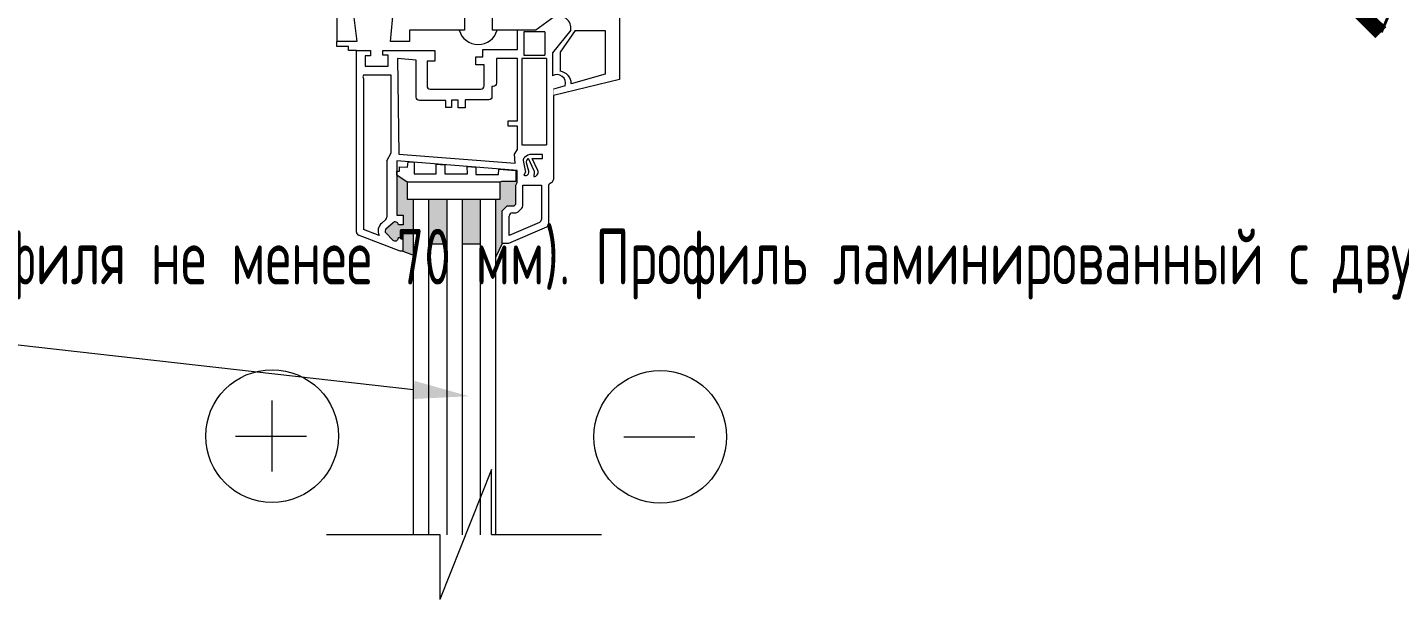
# Model space of a CAD drawing. Header units: millimetres. Extents: x -136099598 to 11807193, y 0 to 779331.
# Drawn here: x 803083 to 809247, y 376577 to 379149 of the extents above; entities that cross this region are included whole.
import ezdxf
from ezdxf import colors
from ezdxf.entities.mleader import LeaderData, LeaderLine
from ezdxf.math import Vec2, Vec3

# ---------------------------------------------------------------- set-up
doc = ezdxf.new("R2010")
doc.units = ezdxf.units.MM
doc.header["$MEASUREMENT"] = 0
doc.layers.get('0').update_dxf_attribs({"color": 250, "lineweight": 9})
for name, color, linetype, lineweight in [('+АР_Размеры', 252, 'Continuous', 9), ('_0', 250, 'Continuous', 9), ('АР_Тонкие', 250, 'Continuous', 5), ('Рисунок', 6, 'Continuous', 35)]:
    doc.layers.add(name, color=color, linetype=linetype, lineweight=lineweight)
doc.styles.add('ISOCPEUR', font='isocpeur.ttf', dxfattribs={"width": 0.7})

# ---------------------------------------------------------------- blocks, each defined once
blk = doc.blocks.new('УЗЕЛ общий')
at = {"lineweight": 15}
h = blk.add_hatch(color=256, dxfattribs=at)
h.paths.add_polyline_path([(589.054599463765, -594.5981770064855), (586.4165296122101, -593.5976359940987), (586.4165296122101, -590.2475450756756), (585.3203856492783, -590.2475450756756, -0.4786130852545784), (584.3705654828245, -591.0597181015191, -0.1511480581941639), (583.9511027676635, -590.8384685435885), (582.2753968444322, -589.1627626203262, -0.4386489946595933), (582.3242004911299, -587.9831981706238), (583.9173439948936, -586.6339508627452, -0.6721486504891006), (585.3184263849998, -587.1285488749709), (586.5157466147211, -587.1285488749709), (586.5157466147211, -584.6731022924678), (584.9238649324416, -584.6731022924678), (584.9238649324416, -574.8278413295657), (587.4671274260054, -576.5430544937435), (587.4671274260054, -580.8055261371655), (589.054599463765, -580.8055261371655)])
h.paths.add_polyline_path([(597.3012299897964, -591.747313277272), (592.8607366296364, -591.747313277272), (592.8607366296364, -580.8055261371655), (597.3012299899128, -580.8055261371655)])
h.paths.add_polyline_path([(605.5478605159442, -591.747313277272), (601.1073671556678, -591.747313277272), (601.1073671556678, -580.8055261371655), (605.5478605159442, -580.8055261371655)])
h.paths.add_polyline_path([(610.886749626663, -591.7102755234082), (609.3539976818138, -595.0254153219748), (609.3539976818138, -580.8055261371655), (610.3895622037235, -580.8055261371655), (610.3895622037235, -576.5430544937435), (610.6894180330564, -576.3886435762251), (614.2922139458242, -576.3886435762397), (614.2922139458242, -573.6699752151908), (614.626184368215, -573.6963640325293), (614.626184368215, -576.6322353888099), (614.2421671674238, -577.2973726918572), (614.2421671674238, -582.0055403958131), (613.8412114745606, -582.406496088719), (612.0916849997029, -582.406496088719), (610.886749626663, -583.6704746460018)])
at = {"layer": '+АР_Размеры', "ltscale": 100}
for p, q in [((608.2791348396004, -647.4062842292624), (595.4933060827334, -679.4805536281347)), ((608.2791348396004, -663.4434189286985), (608.2791348396004, -647.4062842292624)), ((567.6335468219495, -663.4434189286985), (595.4933060827334, -663.4434189286985)), ((595.4933060827334, -663.4434189286985), (595.4933060827334, -679.4805536281347)), ((608.2791348396004, -663.4434189286985), (635.3727140556457, -663.4434189286985))]:
    blk.add_line(p, q, dxfattribs=at)
for points in [[(554.2046834916691, -647.9238382924377), (554.2046834916691, -630.4209278162916)], [(545.2091972901853, -639.1723830543642), (562.7121077663614, -639.1723830543642)], [(640.8422862337338, -639.3596830770575), (658.3451967099118, -639.3596830770575)]]:
    blk.add_lwpolyline(points, dxfattribs=at)
for centre in [(554.2046834916691, -639.1723830543642), (649.8377724352194, -639.3596830770575)]:
    blk.add_circle(centre, 16.35848940655407, dxfattribs=at)
for p, q in [((570.1764038683032, -480.3243233566463), (570.1764038681868, -541.9103311798244)), ((639.7722289498779, -489.2154569935692), (639.7722289498779, -551.2654934370084)), ((574.1080891002803, -533.9943816274035), (575.0947072306299, -541.9103311798244)), ((583.359331622547, -541.9103311797971), (584.1013755981712, -533.9943816274035)), ((601.5741817864473, -535.4699522125184), (601.5741817864473, -539.1275549628654)), ((608.4315053682676, -535.4699522125184), (608.4315053682676, -539.1275549628654)), ((623.6947220113943, -535.8206659185844), (619.2276037741103, -539.1275549628654)), ((601.5741817864473, -539.1275549628335), (588.0617567982408, -539.1275549628654)), ((588.0617567982408, -539.1275549628654), (588.0617567982408, -541.9103311797971)), ((619.2276037741103, -539.1275549628654), (608.4315053682676, -539.1275549628335)), ((627.8066854430945, -539.0643481864972), (623.3031064464594, -544.6970228608579)), ((628.8964570323587, -539.209779707382), (625.1551779888687, -544.5152334597833)), ((628.8964570323587, -539.209779707382), (636.2719960384438, -539.209779707382)), ((636.2719960384438, -539.209779707382), (636.2719960384438, -549.986814757257)), ((575.0947072306299, -541.9103311797971), (570.1764038681868, -541.9103311798244)), ((588.0617567982408, -541.9103311797971), (583.359331622547, -541.9103311798244)), ((623.3031064464594, -544.6970228608579), (623.303106446343, -550.3926945116691)), ((625.1551779888687, -544.5152334597833), (625.1551779888687, -549.2344863125763)), ((636.2719960384438, -549.986814757257), (627.9127939791088, -552.3650315183186)), ((626.4115251682833, -552.7921467648857), (623.5216835304764, -553.6763702020398)), ((639.7722289498779, -551.2654934370084), (623.5225860822829, -555.1877236783939))]:
    blk.add_line(p, q)
at = {"lineweight": 15}
for p, q in [((614.6667020260938, -543.89140535555), (614.6667020260938, -539.1275549628335)), ((621.4228448354988, -539.5120822070039), (621.4228448354988, -545.2711921009904)), ((574.9977550522308, -588.8954400157263), (574.9977550522308, -544.1287599753005)), ((574.9977550522308, -544.1287599753005), (578.4328681560601, -544.1287599753005)), ((578.4328681560601, -544.1287599753005), (578.4328681560601, -545.4318629205527)), ((581.4975711176539, -545.3019699528231), (581.4975711177703, -544.1287599753005)), ((581.4975711177703, -544.1287599753005), (594.3131005886844, -544.1287599753005)), ((594.3131005886844, -544.1287599753005), (594.3131005886844, -546.7631354250061)), ((606.1452793252556, -545.6895622219326), (606.1452793252556, -543.89140535555)), ((606.1452793252556, -543.89140535555), (614.6667020260938, -543.89140535555)), ((578.4328681560601, -545.4318629205527), (577.1276133694337, -545.4318629205527)), ((577.1276133694337, -545.4318629205527), (577.1276133694337, -547.9739048148358)), ((582.8017234930885, -545.3019699528231), (581.4975711176539, -545.3019699528231)), ((582.8017234930885, -547.9739048148358), (582.8017234930885, -545.3019699528231)), ((594.3131005886844, -546.7631354250061), (592.37175457593, -546.7631354250061)), ((592.37175457593, -546.7631354250061), (592.37175457593, -552.8451519334776)), ((604.3902407946898, -547.6676912724652), (604.3902407946898, -545.6895622219326)), ((604.3902407946898, -545.6895622219326), (606.1452793252556, -545.6895622219326)), ((606.4153700537863, -547.6676912724652), (604.3902407946898, -547.6676912724652)), ((606.4153700539027, -552.8451519334776), (606.4153700537863, -547.6676912724652)), ((621.7818788965815, -546.0870660027022), (621.7818788965815, -567.3415201259213)), ((577.1276133694337, -547.9739048148358), (582.8017234930885, -547.9739048148358)), ((593.1740653564339, -553.6474627140124), (605.6130592732825, -553.6474627140124)), ((623.5225860822829, -555.1877236783939), (623.5225860822829, -575.2023921361106)), ((582.4908435525722, -571.3494224190081), (582.4908435525722, -585.1890767805771)), ((614.626184368215, -573.6963640325293), (584.9238649324416, -571.3494224190081)), ((584.9238649324416, -571.3494224190081), (584.9238649324416, -584.6731022924678)), ((614.626184368215, -576.6322353889727), (614.626184368215, -573.6963640325293)), ((614.2421671674238, -577.297372691758), (614.626184368215, -576.6322353889727)), ((614.2421671674238, -582.0055403958713), (614.2421671674238, -577.297372691758)), ((615.9828743531252, -582.3942369138531), (615.9828743531252, -577.297372691758)), ((620.5472475806619, -577.297372691758), (620.5472475806619, -585.7606838047668)), ((622.2879547664797, -577.5881472766496), (622.2879547664797, -586.9015990255748)), ((623.1214306920901, -576.6437253815393), (622.6891101566725, -576.893325758967)), ((623.5225860822829, -575.2023921361106), (623.5225860822829, -575.9489038638594)), ((584.9238649324416, -584.6731022924678), (586.5157466147211, -584.6731022924678)), ((586.5157466147211, -584.6731022924678), (586.5157466147211, -587.1285488749854)), ((610.886749626663, -583.6704746460018), (612.0916849998193, -582.406496088719)), ((610.886749626663, -591.71027552338), (610.886749626663, -583.6704746460018)), ((612.0916849998193, -582.406496088719), (613.8412114745606, -582.406496088719)), ((613.4297675929865, -584.1472032745096), (614.229907992587, -584.1472032745096)), ((613.8412114745606, -582.406496088719), (614.2421671674238, -582.0055403958713)), ((614.7972273860942, -583.9122118874657), (615.7478829661286, -582.9615563073921)), ((580.5665184115642, -589.7294025875917), (576.7384622378177, -588.2517810864238)), ((581.1992198620574, -586.6548608298326), (582.2070485188742, -585.8013218367441)), ((582.3242004911299, -587.9831981706375), (583.9173439948936, -586.633950862758)), ((586.5157466147211, -587.1285488749854), (585.3207329417928, -587.1285488749854)), ((621.8057671164279, -587.6372781471464), (612.4455589748104, -591.71027552338)), ((612.6274568123645, -589.732758691056), (612.6274568123645, -584.9495140550453)), ((620.0650599306118, -586.4963629263511), (612.6274568123645, -589.7327586910833)), ((585.753980518728, -593.597635994086), (575.511151836663, -589.6439260152283)), ((582.2753968444322, -589.1627626203262), (583.9511027676635, -590.8384685435885)), ((585.3207329417928, -590.2711491500522), (585.3207329417928, -590.2475450756929)), ((585.3207329417928, -590.2475450756929), (586.4165296122101, -590.2475450756929)), ((586.4165296122101, -590.2475450756929), (586.4165296122101, -593.597635994086)), ((586.4165296122101, -593.597635994086), (585.753980518728, -593.597635994086)), ((586.4165296122101, -593.597635994086), (589.054599463765, -594.5981770064855)), ((592.8607366296364, -591.7473132772893), (597.3012299897964, -591.7473132772893)), ((601.1073671556678, -591.7473132772893), (605.5478605159442, -591.7473132772893)), ((610.886749626663, -591.71027552338), (609.3539976818138, -595.025415322033)), ((612.4455589748104, -591.71027552338), (610.886749626663, -591.71027552338))]:
    blk.add_line(p, q, dxfattribs=at)
at = {"const_width": 0.09515342914671654}
for points in [[(601.5741817864473, -536.2866061374525), (601.5741817864473, -539.1275549628335), (588.0617567982408, -539.1275549628654), (588.0617567982408, -541.9103311797971), (583.359331622547, -541.9103311798244), (584.1013755981712, -533.9943816274035)], [(574.1080891002803, -533.9943816274035), (575.0947072306299, -541.9103311798244), (570.1764038681868, -541.9103311798244), (570.1764038679539, -489.2154569935692)], [(623.5225860822829, -555.1877236783621), (639.7722289498779, -551.2654934370084), (639.7722289498779, -489.2154569935692)]]:
    blk.add_lwpolyline(points, dxfattribs=at)
for points in [[(608.4315053682676, -536.2866061374525), (608.4315053682676, -539.1275549628335), (619.2276037741103, -539.1275549628654), (623.6947220113943, -535.8206659185844, -0.5841303318638631), (627.7852154012671, -539.0912009986223), (623.3031064464594, -544.6970228608579), (623.303106446343, -550.3926945116691, -0.7007734318474816), (626.4115251682833, -552.7921467648857), (623.5216836083582, -553.6765007321692), (623.5225860822829, -555.1877236783621)], [(636.2719960384438, -539.209779707382), (636.2719960384438, -549.986814757257), (627.9127939949412, -552.3647158201375, 0.3776576445685745), (625.1551779888687, -549.2344863125763), (625.1551779888687, -544.5152334597833), (628.8964570323587, -539.209779707382), (636.2719960384438, -539.209779707382)]]:
    blk.add_lwpolyline(points, format="xyb", dxfattribs=at)
at = {"lineweight": 15}
for points in [[(621.4228448354988, -539.5120822070039), (616.2345735316048, -539.5120822070039), (616.2345735316048, -545.2711921009904), (621.4228448354988, -545.2711921009904)], [(574.9977550522308, -544.1287599753005), (573.0561524633686, -544.1287599753005), (573.0561524633686, -543.1384506730828), (570.1764038681868, -543.1384506730828), (570.1764038681868, -541.9103311798244)], [(621.7818788965815, -546.0870660027022), (615.7660213203053, -546.0870660027022), (615.7660213203053, -567.3415201259213), (621.7818788965815, -567.3415201259213)], [(587.4671274260054, -576.5430544937435), (584.9238649324416, -574.8278413296075), (584.9238649324416, -573.9034624589276), (585.6106670708996, -573.9034624589276), (585.6106670708996, -572.8178911102905), (587.5983143514622, -572.8413657430237), (587.6988752915659, -571.5686910624527), (589.16682102083, -571.684681428992), (589.16682102083, -574.5273660308312), (594.6008298955276, -574.5273660308312), (594.5916227124999, -572.1133244803495)], [(594.5916227124999, -572.1133244803495), (596.7736822470906, -572.2857408580021), (596.7736822470906, -574.508586324635), (602.3132982119569, -574.508586324635), (602.2912241095328, -572.7217118140406), (604.3968484565266, -572.8880886323032), (604.4089817839576, -574.7015999714667), (609.9519049821556, -574.7015999714667), (610.059843801253, -573.3355526581436), (614.2922139458242, -573.6699752151908), (614.2922139458242, -576.3886435762397), (610.6894180330564, -576.3886435762397), (610.3895622037235, -576.5430544937435)], [(615.9828743531252, -577.297372691758), (620.5472475806619, -577.297372691758)], [(589.054599463765, -663.5138425239284), (589.054599463765, -580.8055261371655)], [(592.8607366296364, -663.5138425239284), (592.8607366296364, -580.8055261371655)], [(597.3012299897964, -663.5138425239284), (597.3012299897964, -580.8055261371655)], [(601.1073671556678, -663.5138425239284), (601.1073671556678, -580.8055261371655)], [(605.5478605159442, -663.5138425239284), (605.5478605159442, -580.8055261371655)], [(609.3539976818138, -663.5138425239284), (609.3539976818138, -580.8055261371655)]]:
    blk.add_lwpolyline(points, dxfattribs=at)
for points in [[(585.0609802937252, -546.1230604394659), (585.3966612102831, -569.6406478917197), (614.0821903346223, -571.9072473791311), (613.940370114813, -569.6832451544205), (614.6580981272855, -568.5434213212147), (614.6580981272855, -562.7561418679279), (612.3331130388542, -562.7561418679279), (612.3331130388542, -561.4848600915457), (614.6580981272855, -561.4848600915457), (614.6580981272855, -546.0870660026876), (609.4811754265684, -546.0870660026876), (609.4811754265684, -552.1675175356504, -0.414213562373095), (608.6788646460645, -552.9698283161861), (608.3842763449647, -552.9698283161861), (608.3842763449647, -555.45605275054, -0.414213562373095), (607.5819655644591, -556.2583635310611), (601.8039842666494, -556.2583635310611), (601.8039842666494, -558.2307543380157), (600.0489457359654, -558.2307543380157), (600.0489457359654, -556.389821474223), (598.4261965419282, -556.389821474223), (598.4261965419282, -558.186935023582), (597.0228271640954, -558.186935023582), (597.0228271640954, -556.4336407886758), (592.6793272832292, -556.4336407886758), (590.5382003272553, -556.4336407886758, -0.4142135623709144), (589.7358895466332, -555.6313300081401), (589.7358895465168, -546.5148259766429)], [(617.2913532046969, -574.5970364507102), (617.3418891289639, -574.5231255589606, 0.2206237714267132), (617.4530807032152, -573.8571729145915), (616.8991602217448, -571.8467239178881, -0.2007454880768778), (616.9778280076007, -571.2324561491405), (617.2976064219274, -570.6785836884092), (618.723068049936, -573.6645289717271, -0.1371543281224786), (618.7973479872453, -574.0901300257419), (618.688513245259, -575.176830869389), (618.7109275959101, -575.1790757006984, 0.2948811985104581), (619.4857017831528, -574.7819140116208), (619.6584072011192, -574.4827794531329, 0.2463199090183235), (619.6886384498212, -573.73811121787), (618.2806211243733, -570.7662082105116), (620.8437270186278, -570.7662082105116), (620.8437270186278, -569.7620155886125), (617.6757547654561, -569.7620155886125, 0.1544625356335507), (617.2141625782824, -569.9080983285394), (616.4183797126752, -570.4678536739111, 0.2950462530491903), (616.0920740040601, -571.2754735710332), (616.6347212965502, -574.0996060567995), (616.2087603008276, -574.8279673428478), (616.2279000850995, -574.839017702473, 0.3920868669925349)]]:
    blk.add_lwpolyline(points, format="xyb", close=True, dxfattribs=at)
blk.add_lwpolyline([(582.4908435525722, -571.3494224190081), (583.5568751220708, -569.3665984419231), (583.5568751220708, -550.2217313124738), (576.7384622380487, -550.2217313124593, 0.4142135623731008), (576.7384622380487, -551.0240420929913), (576.7384622378177, -588.251781086452)], format="xyb", dxfattribs=at)
blk.add_lwpolyline([(587.4671274260054, -580.8055261371655), (610.3895622037235, -580.8055261371655), (610.3895622037235, -576.5430544937435), (587.4671274260054, -576.5430544937435)], close=True, dxfattribs=at)
for centre, radius, start, end in [((624.8149656423502, -538.6287270546745), 3.023268618072033, 351.7154447943633, 111.7489585305946), ((604.9785364043782, -537.7639157499243), 4.862765773159862, 196.2855485768133, 343.7144514231867), ((624.4216824697232, -552.1567706146479), 2.088821873017472, 342.2912110296215, 122.3782134112647), ((624.7573904201272, -552.3647158201375), 3.155403574784622, 359.9942675495696, 82.75770810865065)]:
    blk.add_arc(centre, radius, start, end)
for centre, radius, start, end in [((593.1740653564339, -552.8451519334776), 0.802310780533766, 180, 270), ((605.6130592732825, -552.8451519334776), 0.802310780533766, 270, 0), ((623.0902655469836, -577.5881472766496), 0.802310780533766, 119.9999999855812, 180), ((622.7202753017791, -575.9489038638594), 0.802310780533766, 299.9999999855812, 0), ((613.4297675929865, -584.9495140550453), 0.802310780533766, 90, 180), ((614.229907992587, -583.3448924939748), 0.802310780533766, 270, 315.0000000107502), ((615.1805635726214, -582.3942369138531), 0.802310780533766, 315.0000000107502, 0), ((582.8427162379394, -588.5954432267899), 2.543017966314622, 130.2615577013692, 206.4816308866218), ((582.8427162379394, -588.5954432267899), 0.802310780533766, 130.2615577013692, 224.9999999892497), ((581.6885327719519, -585.1890767805771), 0.802310780533766, 310.2615577013692, 0), ((584.5170344930957, -587.166936692639), 0.802310780533766, 3.370324530420137, 138.370324539825), ((619.7449368001562, -585.7606838047668), 0.802310780533766, 293.5157664876315, 0), ((621.4856439859723, -586.9015990255748), 0.802310780533766, 293.5157664876315, 0), ((575.8000658327364, -588.8954400157263), 0.802310780533766, 180, 248.8935182665741), ((584.5184221611726, -590.2711491500522), 0.802310780533766, 224.9999999892497, 0)]:
    blk.add_arc(centre, radius, start, end, dxfattribs=at)
at = {"layer": 'Рисунок', "const_width": 3.806137165868661}
blk.add_lwpolyline([(810.5698989739776, -523.0153550374671), (827.403052229145, -539.7350142733048)], dxfattribs=at)
at = {"layer": 'Рисунок'}
blk.add_lwpolyline([(828.6627714114147, -527.0814820093974), (825.7849343410362, -529.859046028796), (829.4310609932872, -535.0396977142545), (827.4438741395134, -539.6953362326312)], dxfattribs=at)
at = {"layer": 'АР_Тонкие'}
ml = blk.add_multileader_mtext('Standard', dxfattribs=at)
ml.set_content('\\pxqlsm1;Оконный блок из ПВХ профиля армированного (толщина профиля не менее 70 мм). Профиль ламинированный с двух сторон по RAL 7016.', color=256, style='ISOCPEUR')
ml.set_leader_properties()
ml.build(insert=Vec2(0, 0))
ml.multileader.update_dxf_attribs({"text_left_attachment_type": 6, "text_right_attachment_type": 6, "dogleg_length": 100, "arrow_head_size": 13.71090743536162})
ctx = ml.context
ctx.base_point, ctx.char_height, ctx.arrow_head_size, ctx.landing_gap_size, ctx.plane_origin, ctx.plane_x_axis = Vec3(390.5373258447287, -605.9089465249708), 13.71090743536162, 13.71090743536162, 1.371090743536162, Vec3(-529.8593932045023, -1449.74708799938), Vec3(-1, 0)
ctx.left_attachment, ctx.right_attachment = 6, 6
notes = []
notes.append((ctx, [(1, (1, 1, 0), (396.0216888188734, -605.9089465249708), (-1, 0), 5.484362974144649, [(0, [(602.6696888448805, -629.3532033501424)], 0, [])])]))
ctx.mtext.insert, ctx.mtext.width, ctx.mtext.defined_height, ctx.mtext.flow_direction = Vec3(110.354932403114, -588.0847668590008), 340.4609935469992, 5.990616628601324, 5
for ctx, leaders in notes:
    for number, flags, end, landing, length, lines in leaders:
        leader = LeaderData()
        leader.index, (leader.has_last_leader_line, leader.has_dogleg_vector, leader.attachment_direction) = number, flags
        leader.last_leader_point, leader.dogleg_vector, leader.dogleg_length = Vec3(end), Vec3(landing), length
        for number, points, colour, breaks in lines:
            line = LeaderLine()
            line.index, line.vertices, line.color, line.breaks = number, Vec3.list(points), colors.encode_raw_color(colour), breaks
            leader.lines.append(line)
        ctx.leaders.append(leader)

msp = doc.modelspace()

# ---------------------------------------------------------------- block references
at = {"layer": '_0', "xscale": 18.233658215449, "yscale": 18.233658215449, "zscale": 18.233658215449}
msp.add_blockref('УЗЕЛ общий', (794076.6270341562, 388966.1843956076), dxfattribs=at)

doc.saveas('drawing.dxf')
